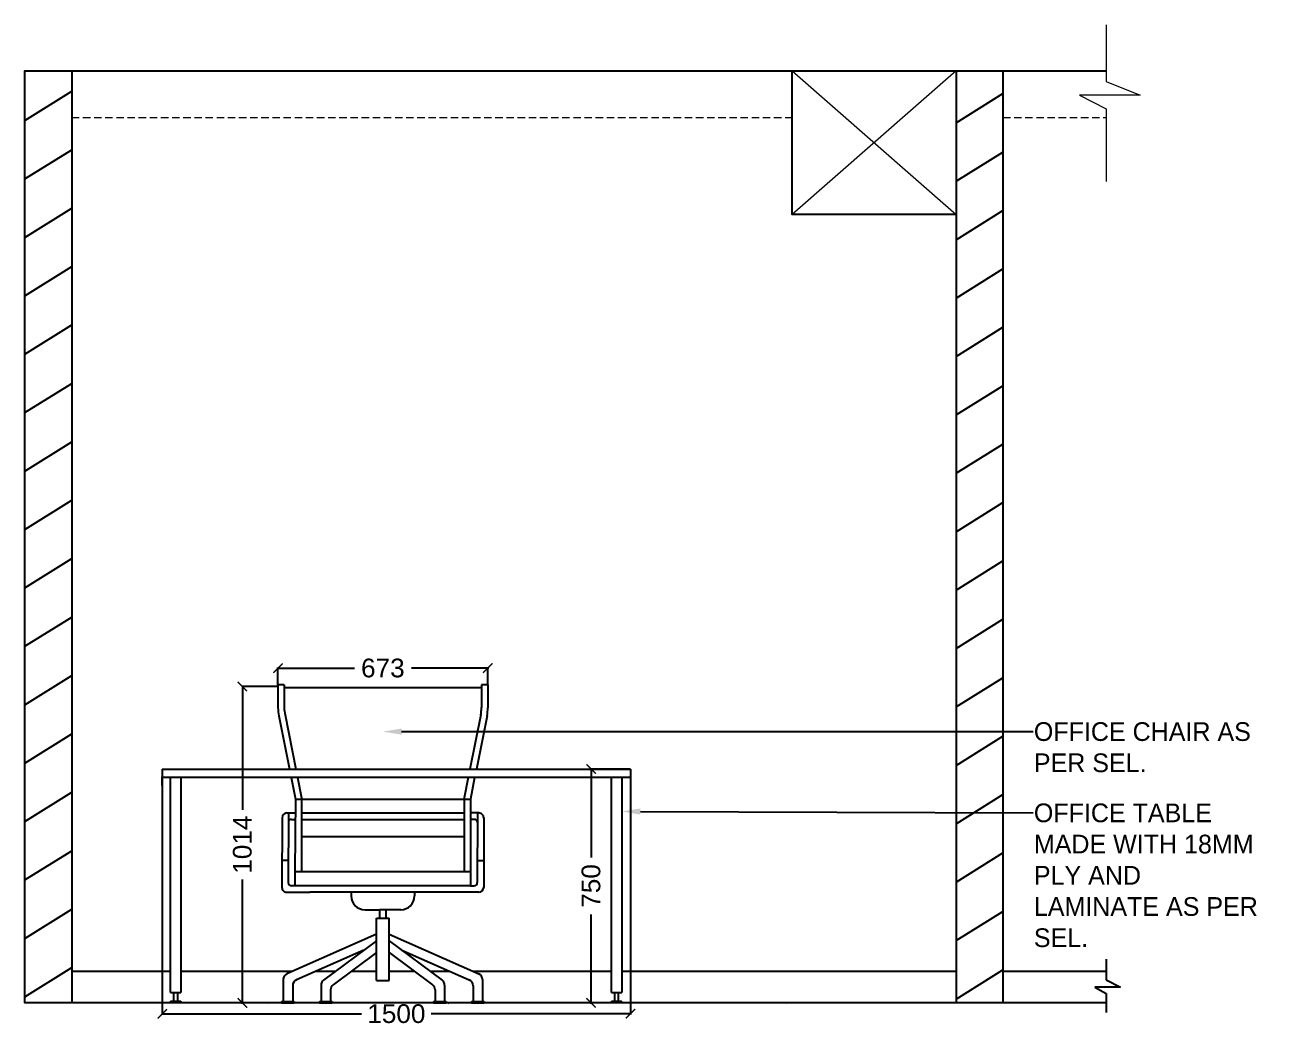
# Model space of a CAD drawing. Header units: millimetres. Extents: x 1464389 to 1998638, y -29162 to 256806.
# Drawn here: x 1541398 to 1545398, y 44108 to 47316 of the extents above; entities that cross this region are included whole.
import ezdxf
from ezdxf import colors
from ezdxf.entities.mleader import LeaderData, LeaderLine
from ezdxf.math import Vec2, Vec3

# ---------------------------------------------------------------- set-up
doc = ezdxf.new("R2010")
doc.units = ezdxf.units.MM
doc.header["$LTSCALE"] = 15
doc.header["$PDMODE"] = 35
doc.linetypes.add('HIDDEN', pattern=[9.525, 6.35, -3.175])
doc.layers.get('0').update_dxf_attribs({"lineweight": 5})
for name, color, linetype, lineweight in [('dimension', 1, 'Continuous', 25), ('false ceiling', 124, 'Continuous', 9), ('Hatch', 252, 'Continuous', 15), ('Layer1', 7, 'Continuous', 5)]:
    doc.layers.add(name, color=color, linetype=linetype, lineweight=lineweight)
doc.layers.add('Furnitures', color=7, linetype='Continuous', lineweight=25, true_color=0x753b00)
for name, color, linetype in [('Layer 1', 7, 'Continuous'), ('NEW WALL', 5, 'Continuous'), ('TB_198', 7, 'Continuous')]:
    doc.layers.add(name, color=color, linetype=linetype)
doc.layers.add('TEXTS', color=7, linetype='Continuous', true_color=0x636466)
doc.styles.add('ARIAL', font='arial.ttf')
doc.dimstyles.new('SC-25', dxfattribs={"dimtxt": 60, "dimasz": 30, "dimexe": 0, "dimexo": 0, "dimgap": 25, "dimtad": 0, "dimdec": 0, "dimzin": 0, "dimdsep": 46, "dimtxsty": 'ARIAL', "dimblk": 'ARCHTICK', "dimcen": 0.09, "dimdle": 3, "dimclrd": 251, "dimclre": 251, "dimclrt": 1, "dimadec": 0, "dimazin": 0, "dimtfac": 1, "dimtdec": 0, "dimtofl": 0, "dimtmove": 0, "dimatfit": 2, "dimfxl": 100, "dimtolj": 1, "dimtzin": 0, "dimarcsym": 0})

# ---------------------------------------------------------------- blocks, each defined once
blk = doc.blocks.new('_ArchTick')
at = {"color": 0, "linetype": 'ByBlock', "const_width": 0.15}
blk.add_lwpolyline([(-0.5, -0.5), (0.5, 0.5)], dxfattribs=at)
blk = doc.blocks.new('*D2368')
at = {"layer": 'Defpoints', "color": 0, "ltscale": 0.25, "transparency": 16777216}
for p in [(1542095, 45196.5), (1542206.1, 45196.5), (1542220.5, 44182.2)]:
    blk.add_point(p, dxfattribs=at)
at = {"layer": 'dimension', "color": 251, "lineweight": -2, "ltscale": 0.25, "transparency": 16777216}
for p, q in [((1542095, 45199.5), (1542095, 44801)), ((1542206.1, 45196.5), (1542095, 45196.5)), ((1542095, 44179.2), (1542095, 44577.7)), ((1542220.5, 44182.2), (1542095, 44182.2))]:
    blk.add_line(p, q, dxfattribs=at)
at = {"layer": 'dimension', "color": 251, "lineweight": -2, "ltscale": 0.25, "transparency": 16777216, "xscale": 30, "yscale": 30, "zscale": 30}
for p, rotation in [((1542095, 45196.5), 90), ((1542095, 44182.2), 270)]:
    blk.add_blockref('_ArchTick', p, dxfattribs=dict(at, rotation=rotation))
at = {"layer": 'dimension', "color": 1, "ltscale": 0.25, "transparency": 16777216, "insert": (1542095, 44689.4), "char_height": 60, "attachment_point": 5, "rotation": 90, "style": 'ARIAL'}
blk.add_mtext('\\A1;1014', dxfattribs=at)
blk = doc.blocks.new('*D2369')
at = {"layer": 'Defpoints', "color": 0, "ltscale": 0.25, "transparency": 16777216}
for p in [(1543338.7, 44931.8), (1543212.4, 44182.3), (1543310.6, 44182.3)]:
    blk.add_point(p, dxfattribs=at)
at = {"layer": 'dimension', "color": 251, "lineweight": -2, "ltscale": 0.25, "transparency": 16777216}
for p, q in [((1543212.4, 44934.8), (1543212.4, 44648)), ((1543338.7, 44931.8), (1543212.4, 44931.8)), ((1543212.4, 44179.3), (1543212.4, 44466.1)), ((1543310.6, 44182.3), (1543212.4, 44182.3))]:
    blk.add_line(p, q, dxfattribs=at)
at = {"layer": 'dimension', "color": 251, "lineweight": -2, "ltscale": 0.25, "transparency": 16777216, "xscale": 30, "yscale": 30, "zscale": 30}
for p, rotation in [((1543212.4, 44931.8), 90), ((1543212.4, 44182.3), 270)]:
    blk.add_blockref('_ArchTick', p, dxfattribs=dict(at, rotation=rotation))
at = {"layer": 'dimension', "color": 1, "ltscale": 0.25, "transparency": 16777216, "insert": (1543212.4, 44557.1), "char_height": 60, "attachment_point": 5, "rotation": 90, "style": 'ARIAL'}
blk.add_mtext('\\A1;750', dxfattribs=at)
blk = doc.blocks.new('*D1658')
at = {"layer": 'Defpoints', "color": 0, "ltscale": 0.25, "transparency": 16777216}
for p in [(1541838.3, 44931.8), (1543338.7, 44904.2), (1543338.7, 44147.5)]:
    blk.add_point(p, dxfattribs=at)
at = {"layer": 'dimension', "color": 251, "lineweight": -2, "ltscale": 0.25, "transparency": 16777216}
for p, q in [((1541838.3, 44931.8), (1541838.3, 44147.5)), ((1543338.7, 44904.2), (1543338.7, 44147.5)), ((1541835.3, 44147.5), (1542476.8, 44147.5)), ((1543341.7, 44147.5), (1542700.1, 44147.5))]:
    blk.add_line(p, q, dxfattribs=at)
at = {"layer": 'dimension', "color": 251, "lineweight": -2, "ltscale": 0.25, "transparency": 16777216, "xscale": 30, "yscale": 30, "zscale": 30, "rotation": 180}
blk.add_blockref('_ArchTick', (1541838.3, 44147.5), dxfattribs=at)
at = {"layer": 'dimension', "color": 251, "lineweight": -2, "ltscale": 0.25, "transparency": 16777216, "xscale": 30, "yscale": 30, "zscale": 30}
blk.add_blockref('_ArchTick', (1543338.7, 44147.5), dxfattribs=at)
at = {"layer": 'dimension', "color": 1, "ltscale": 0.25, "transparency": 16777216, "insert": (1542588.5, 44147.5), "char_height": 60, "attachment_point": 5, "style": 'ARIAL'}
blk.add_mtext('\\A1;1500', dxfattribs=at)
blk = doc.blocks.new('*D2378')
at = {"layer": 'Defpoints', "color": 0, "ltscale": 0.25, "transparency": 16777216}
for p in [(1542881.5, 45255.2), (1542208.9, 45201.8), (1542881.5, 45201.8)]:
    blk.add_point(p, dxfattribs=at)
at = {"layer": 'Layer 1', "color": 251, "lineweight": -2, "ltscale": 0.25, "transparency": 16777216}
for p, q in [((1542205.9, 45255.2), (1542453.8, 45255.2)), ((1542208.9, 45201.8), (1542208.9, 45255.2)), ((1542884.5, 45255.2), (1542636.7, 45255.2)), ((1542881.5, 45201.8), (1542881.5, 45255.2))]:
    blk.add_line(p, q, dxfattribs=at)
at = {"layer": 'Layer 1', "color": 251, "lineweight": -2, "ltscale": 0.25, "transparency": 16777216, "xscale": 30, "yscale": 30, "zscale": 30, "rotation": 180}
blk.add_blockref('_ArchTick', (1542208.9, 45255.2), dxfattribs=at)
at = {"layer": 'Layer 1', "color": 251, "lineweight": -2, "ltscale": 0.25, "transparency": 16777216, "xscale": 30, "yscale": 30, "zscale": 30}
blk.add_blockref('_ArchTick', (1542881.5, 45255.2), dxfattribs=at)
at = {"layer": 'Layer 1', "color": 1, "ltscale": 0.25, "transparency": 16777216, "insert": (1542545.2, 45255.2), "char_height": 60, "attachment_point": 5, "style": 'ARIAL'}
blk.add_mtext('\\A1;673', dxfattribs=at)

msp = doc.modelspace()

# ---------------------------------------------------------------- hatches: boundary and pattern name
at = {"layer": 'Layer 1', "ltscale": 0.25}
h = msp.add_hatch(dxfattribs=at)
h.set_pattern_fill('ANSI31', color=8, scale=50, angle=167)
h.set_pattern_definition([(212, (644377.77, 224597.42), (84.124683, -134.627635), [])])
h.paths.add_polyline_path([(1541548.3, 47169.3), (1541398.3, 47169.3), (1541398.3, 44182.3), (1541548.3, 44182.3)])
h.paths.add_polyline_path([(1544532.3, 47169.3), (1544382.3, 47169.3), (1544382.3, 46709.3), (1544382.3, 44182.3), (1544532.3, 44182.3)])
h.paths.add_polyline_path([(1545796, 44401.9), (1545646, 44401.9), (1545646, 44183.9), (1545796, 44183.9)])
h.paths.add_polyline_path([(1545696, 46509.3), (1545646, 46509.3), (1545646, 44401.9), (1545696, 44401.9)])
h.paths.add_polyline_path([(1545796, 46509.3), (1545746, 46509.3), (1545746, 44401.9), (1545796, 44401.9)])
h.paths.add_polyline_path([(1545696, 46709.3), (1545646, 46709.3), (1545646, 46509.3), (1545696, 46509.3)])
h.paths.add_polyline_path([(1545796, 46709.3), (1545746, 46709.3), (1545746, 46509.3), (1545796, 46509.3)])
h.paths.add_polyline_path([(1551077.4, 47169.3), (1550930.7, 47169.3), (1550930.7, 46709.3), (1551077.4, 46709.3)])
h.paths.add_polyline_path([(1551077.4, 44401.9), (1550930.7, 44401.9), (1550930.7, 44283.9), (1551077.4, 44283.9)])

# ---------------------------------------------------------------- linework, layer by layer
at = {"layer": 'false ceiling', "linetype": 'HIDDEN', "ltscale": 0.25}
for p, q in [((1541548.3, 47019.3), (1543857.3, 47019.3)), ((1544532.3, 47019.3), (1544863, 47019.3))]:
    msp.add_line(p, q, dxfattribs=at)
at = {"layer": 'Furnitures', "color": 7, "linetype": 'ByBlock'}
for p, q in [((1542251, 44904.2), (1542264.8, 44835.4)), ((1542271.8, 44904.2), (1542284.8, 44839.4)), ((1542818.6, 44904.2), (1542805.7, 44839.4)), ((1542839.4, 44904.2), (1542825.7, 44835.4)), ((1542839.4, 44904.2), (1542825.7, 44835.4))]:
    msp.add_line(p, q, dxfattribs=at)
at = {"layer": 'Furnitures'}
for points in [[(1541838.3, 44931.8), (1543338.7, 44931.8)], [(1543338.7, 44931.8), (1543338.7, 44904.2)], [(1541838.3, 44879.2), (1541838.3, 44906.8)], [(1543338.7, 44904.2), (1541838.3, 44904.2)], [(1541864.5, 44215.5), (1541864.5, 44904.2)], [(1541897.7, 44904.2), (1541897.7, 44215.5)], [(1543277.4, 44215.5), (1543277.4, 44904.2)], [(1543310.6, 44904.2), (1543310.6, 44215.5)], [(1541864.5, 44215.5), (1541897.7, 44215.5)], [(1541875.6, 44187.8), (1541875.6, 44215.5)], [(1541886.6, 44215.5), (1541886.6, 44187.8)], [(1543277.4, 44215.5), (1543310.6, 44215.5)], [(1543288.5, 44187.8), (1543288.5, 44215.5)], [(1543299.5, 44215.5), (1543299.5, 44187.8)], [(1541864.5, 44182.3), (1541864.5, 44185.4), (1541864.6, 44185.8), (1541864.7, 44186.2), (1541865, 44186.6), (1541865.2, 44186.9), (1541865.4, 44187.1), (1541865.6, 44187.3), (1541865.9, 44187.5), (1541866.1, 44187.6), (1541866.4, 44187.7), (1541866.7, 44187.8), (1541867, 44187.8), (1541867.3, 44187.8)], [(1541893.4, 44182.3), (1541864.5, 44182.3)], [(1541867.3, 44187.8), (1541884.6, 44187.8)], [(1541885.2, 44187.8), (1541884.6, 44187.8)], [(1541886.6, 44187.8), (1541885.2, 44187.8)], [(1541886.6, 44187.8), (1541891.4, 44187.8)], [(1541891.4, 44187.8), (1541894.9, 44187.8)], [(1541897.7, 44182.3), (1541893.4, 44182.3)], [(1541895, 44187.8), (1541895.3, 44187.8), (1541895.5, 44187.7), (1541895.8, 44187.7), (1541896, 44187.6), (1541896.2, 44187.5), (1541896.5, 44187.3), (1541896.7, 44187.2), (1541896.9, 44187), (1541897, 44186.8), (1541897.2, 44186.6), (1541897.3, 44186.4), (1541897.5, 44186.1), (1541897.6, 44185.9), (1541897.6, 44185.6), (1541897.7, 44185.4), (1541897.7, 44185.2), (1541897.7, 44182.3)], [(1543277.4, 44182.3), (1543277.4, 44185.4), (1543277.5, 44185.8), (1543277.7, 44186.2), (1543277.9, 44186.6), (1543278.1, 44186.9), (1543278.3, 44187.1), (1543278.6, 44187.3), (1543278.8, 44187.5), (1543279.1, 44187.6), (1543279.3, 44187.7), (1543279.6, 44187.8), (1543279.9, 44187.8), (1543280.2, 44187.8)], [(1543306.3, 44182.3), (1543277.4, 44182.3)], [(1543280.2, 44187.8), (1543297.5, 44187.8)], [(1543298.1, 44187.8), (1543297.5, 44187.8)], [(1543299.5, 44187.8), (1543298.1, 44187.8)], [(1543299.5, 44187.8), (1543304.3, 44187.8)], [(1543304.3, 44187.8), (1543307.8, 44187.8)], [(1543310.6, 44182.3), (1543306.3, 44182.3)], [(1543307.9, 44187.8), (1543308.2, 44187.8), (1543308.4, 44187.7), (1543308.7, 44187.7), (1543308.9, 44187.6), (1543309.2, 44187.5), (1543309.4, 44187.3), (1543309.6, 44187.2), (1543309.8, 44187), (1543309.9, 44186.8), (1543310.1, 44186.6), (1543310.3, 44186.4), (1543310.4, 44186.1), (1543310.5, 44185.9), (1543310.5, 44185.6), (1543310.6, 44185.4), (1543310.6, 44185.2), (1543310.6, 44182.3)]]:
    msp.add_lwpolyline(points, dxfattribs=at)
at = {"layer": 'Hatch', "ltscale": 0.25}
for p, q in [((1543857.3, 47169.3), (1544382.3, 46709.3)), ((1544382.3, 47169.3), (1543857.3, 46709.3))]:
    msp.add_line(p, q, dxfattribs=at)
at = {"layer": 'Layer 1', "ltscale": 0.25}
for p, q in [((1544863, 44322.2), (1544863, 44256.2)), ((1544863, 44256.2), (1544908.7, 44233)), ((1544908.7, 44233), (1544826.6, 44233)), ((1544826.6, 44233), (1544863, 44212.2)), ((1544863, 44212.2), (1544863, 44151.2))]:
    msp.add_line(p, q, dxfattribs=at)
at = {"layer": 'Layer 1', "color": 8, "linetype": 'Continuous', "ltscale": 0.25}
for p, q in [((1544864.4, 44249.3), (1544864.4, 44249.3)), ((1542179.2, 44179.4), (1542179.2, 44179.4)), ((1542753.7, 44182.2), (1542756.3, 44180.4)), ((1543838, 44179.6), (1543838, 44179.6))]:
    msp.add_line(p, q, dxfattribs=at)
at = {"layer": 'Layer 1', "ltscale": 0.25}
for points in [[(1541398.3, 47169.3), (1541398.3, 47169.3), (1541398.3, 47169.3), (1544863, 47169.3)], [(1541548.3, 44283.9), (1541864.5, 44283.9)], [(1541897.7, 44283.9), (1542256.1, 44283.9)], [(1542331.8, 44283.9), (1542393.7, 44283.9)], [(1542444.9, 44283.9), (1542524.8, 44283.9)], [(1542565.6, 44283.9), (1542645.5, 44283.9)], [(1542696.8, 44283.9), (1542758.6, 44283.9)], [(1542834.3, 44283.9), (1543277.4, 44283.9)], [(1543310.6, 44283.9), (1544382.3, 44283.9)], [(1544532.3, 44283.9), (1544863, 44283.9)], [(1544863.8, 44182.3), (1541398.3, 44182.3), (1541398.3, 44182.3)]]:
    msp.add_lwpolyline(points, dxfattribs=at)
msp.add_lwpolyline([(1543857.3, 47169.3), (1544382.3, 47169.3), (1544382.3, 46709.3), (1543857.3, 46709.3)], close=True, dxfattribs=at)
at = {"layer": 'Layer1', "ltscale": 0.25}
for p, q in [((1544863, 47316.3), (1544863, 47135.5)), ((1544863, 47135.5), (1544971.6, 47091.6)), ((1544971.6, 47091.6), (1544778.1, 47091.6)), ((1544778.1, 47091.6), (1544863, 47047.6)), ((1544863, 47047.6), (1544863, 46814.6))]:
    msp.add_line(p, q, dxfattribs=at)
at = {"layer": 'NEW WALL', "ltscale": 0.25}
msp.add_lwpolyline([(1541398.3, 47169.3), (1541548.3, 47169.3), (1541548.3, 44182.3), (1541398.3, 44182.3)], close=True, dxfattribs=at)
for points in [[(1544532.3, 47169.3), (1544532.3, 44182.3), (1544532.3, 44182.3)], [(1544382.3, 47002.5), (1544382.3, 44182.3), (1544382.3, 44182.3)]]:
    msp.add_lwpolyline(points, dxfattribs=at)
at = {"layer": 'TB_198', "color": 7, "linetype": 'ByBlock'}
for p, q in [((1542208.9, 45201.8), (1542208.9, 45127.7)), ((1542229.3, 45201.8), (1542208.9, 45201.8)), ((1542229.3, 45201.8), (1542229.3, 45128.5)), ((1542861.1, 45201.8), (1542861.1, 45128.5)), ((1542881.5, 45201.8), (1542861.1, 45201.8)), ((1542881.5, 45201.8), (1542881.5, 45127.7)), ((1542881.5, 45201.8), (1542881.5, 45127.7)), ((1542861.1, 45191.6), (1542229.3, 45191.6)), ((1542211.5, 45101.9), (1542245.5, 44931.8)), ((1542231.6, 45105), (1542266.3, 44931.8)), ((1542858.8, 45105), (1542824.1, 44931.8)), ((1542879, 45101.9), (1542844.9, 44931.8)), ((1542879, 45101.9), (1542844.9, 44931.8)), ((1542284.8, 44839.4), (1542284.8, 44603.3)), ((1542805.7, 44839.4), (1542805.7, 44603.3)), ((1542264.8, 44835.4), (1542263.5, 44603.3)), ((1542264.8, 44835.4), (1542825.7, 44835.4)), ((1542825.7, 44835.4), (1542825.7, 44557.5)), ((1542222, 44775.6), (1542221.9, 44552.5)), ((1542237.3, 44790.9), (1542264.5, 44790.9)), ((1542242.4, 44790.9), (1542242.2, 44567.7)), ((1542252.5, 44770.5), (1542264.4, 44770.5)), ((1542284.8, 44790.9), (1542805.7, 44790.9)), ((1542284.8, 44770.5), (1542805.7, 44770.5)), ((1542853.1, 44790.9), (1542825.7, 44790.9)), ((1542837.8, 44770.5), (1542825.7, 44770.5)), ((1542848.1, 44790.9), (1542847.9, 44567.7)), ((1542868.4, 44775.6), (1542868.3, 44552.4)), ((1542284.8, 44715.8), (1542805.7, 44715.8)), ((1542242.3, 44639.1), (1542221.9, 44639.1)), ((1542848.1, 44639.1), (1542868.4, 44639.1)), ((1542263.5, 44603.3), (1542825.4, 44603.3)), ((1542263.5, 44603.3), (1542263.5, 44557.5)), ((1542263.4, 44557.5), (1542252.4, 44557.5)), ((1542825.7, 44557.5), (1542262, 44557.5)), ((1542825.7, 44557.5), (1542825.4, 44557.5)), ((1542825.4, 44557.5), (1542837.7, 44557.5)), ((1542237.1, 44537.2), (1542310.8, 44537.2)), ((1542853, 44537.2), (1542310.8, 44537.2)), ((1542443.4, 44537.2), (1542443.4, 44525.3)), ((1542647, 44537.2), (1542647, 44525.3)), ((1542647, 44537.2), (1542647, 44525.3)), ((1542488, 44480.8), (1542535, 44480.8)), ((1542535, 44453.6), (1542535, 44480.8)), ((1542602.4, 44480.8), (1542535, 44480.8)), ((1542555.4, 44453.6), (1542555.4, 44480.8)), ((1542524.8, 44453.6), (1542565.6, 44453.6)), ((1542524.8, 44253.6), (1542524.8, 44453.6)), ((1542565.6, 44253.6), (1542565.6, 44453.6)), ((1542524.8, 44402.6), (1542237.8, 44275.8)), ((1542565.6, 44402.6), (1542852.6, 44275.8)), ((1542524.8, 44381.5), (1542355.5, 44255.5)), ((1542565.6, 44381.5), (1542735, 44255.5)), ((1542483.9, 44351.1), (1542268.4, 44255.9)), ((1542524.8, 44343.4), (1542386.1, 44240.1)), ((1542565.6, 44343.4), (1542704.4, 44240.1)), ((1542606.5, 44351.1), (1542822.1, 44255.9)), ((1542225.6, 44257.1), (1542225.6, 44187.3)), ((1542256.2, 44237.2), (1542256.2, 44187.3)), ((1542347.2, 44239.1), (1542347.2, 44187.3)), ((1542524.8, 44253.6), (1542565.6, 44253.6)), ((1542743.2, 44239.1), (1542743.2, 44187.3)), ((1542834.2, 44237.2), (1542834.2, 44187.3)), ((1542864.8, 44257.1), (1542864.8, 44187.3)), ((1542377.8, 44223.7), (1542377.8, 44187.3)), ((1542712.6, 44223.7), (1542712.6, 44187.3)), ((1542220.5, 44187.3), (1542220.5, 44182.2)), ((1542220.5, 44187.3), (1542261.3, 44187.3)), ((1542220.5, 44182.2), (1542261.3, 44182.2)), ((1542261.3, 44187.3), (1542261.3, 44182.2)), ((1542342.2, 44187.3), (1542342.2, 44182.2)), ((1542342.2, 44187.3), (1542382.9, 44187.3)), ((1542342.2, 44182.2), (1542382.9, 44182.2)), ((1542347.2, 44187.3), (1542382.9, 44187.3)), ((1542347.2, 44182.2), (1542377.8, 44182.2)), ((1542382.9, 44187.3), (1542382.9, 44182.2)), ((1542707.5, 44187.3), (1542707.5, 44182.2)), ((1542707.5, 44187.3), (1542748.3, 44187.3)), ((1542707.5, 44187.3), (1542748.3, 44187.3)), ((1542707.5, 44182.2), (1542748.3, 44182.2)), ((1542712.6, 44182.2), (1542743.2, 44182.2)), ((1542748.3, 44187.3), (1542748.3, 44182.2)), ((1542829.1, 44187.3), (1542829.1, 44182.2)), ((1542829.1, 44187.3), (1542869.9, 44187.3)), ((1542829.1, 44187.3), (1542864.8, 44187.3)), ((1542829.1, 44182.2), (1542869.9, 44182.2)), ((1542834.2, 44182.2), (1542864.8, 44182.2)), ((1542869.9, 44187.3), (1542869.9, 44182.2))]:
    msp.add_line(p, q, dxfattribs=at)
for centre, radius, start, end in [((1542340.3, 45127.7), 131.3, 180, 191.3099), ((1542349.2, 45128.5), 119.9, 180, 191.3099), ((1542741.2, 45128.5), 119.9, 348.6901, 0), ((1542750.2, 45127.7), 131.3, 348.6901, 0), ((1542237.3, 44775.6), 15.3, 90, 179.9692), ((1542252.5, 44760.3), 10.2, 90, 179.9665), ((1542837.8, 44760.3), 10.2, 359.9665, 90), ((1542853.1, 44775.6), 15.3, 359.9692, 90), ((1542252.4, 44567.7), 10.2, 179.9665, 270), ((1542837.7, 44567.7), 10.2, 270, 359.9665), ((1542237.1, 44552.4), 15.3, 179.9692, 270), ((1542488, 44525.3), 44.5, 180, 270), ((1542602.4, 44525.3), 44.5, 270, 0), ((1542853, 44552.4), 15.3, 270, 359.9692), ((1542246, 44257.1), 20.4, 113.8312, 180), ((1542276.6, 44237.2), 20.4, 113.8312, 180), ((1542367.6, 44239.1), 20.4, 126.6576, 180), ((1542398.2, 44223.7), 20.4, 126.6576, 180), ((1542692.2, 44223.7), 20.4, 0, 53.3424), ((1542722.8, 44239.1), 20.4, 0, 53.3424), ((1542813.8, 44237.2), 20.4, 0, 66.1688), ((1542844.4, 44257.1), 20.4, 0, 66.1688)]:
    msp.add_arc(centre, radius, start, end, dxfattribs=at)

# ---------------------------------------------------------------- dimensions: what is measured, and where the dimension line sits
at = {"layer": 'dimension', "ltscale": 0.25}
for base, p1, p2, picture, middle in [((1542095, 45196.5), (1542220.5, 44182.2), (1542206.1, 45196.5), '*D2368', (1542095, 44689.4)), ((1543212.3891, 44182.2898), (1543338.6989, 44931.8221), (1543310.5873, 44182.2898), '*D2369', (1543212.3891, 44557.056))]:
    dim = msp.add_linear_dim(base=base, p1=p1, p2=p2, angle=90, dimstyle='SC-25', dxfattribs=at)
    dim.commit()
    dim.dimension.update_dxf_attribs({"geometry": picture, "text_midpoint": middle})
dim = msp.add_linear_dim(base=(1543338.7, 44147.5), p1=(1541838.3, 44931.8), p2=(1543338.7, 44904.2), dimstyle='SC-25', dxfattribs=at)
dim.commit()
dim.dimension.update_dxf_attribs({"geometry": '*D1658', "text_midpoint": (1542588.5, 44147.5)})
at = {"layer": 'Layer 1', "ltscale": 0.25}
dim = msp.add_linear_dim(base=(1542881.5, 45255.2), p1=(1542208.9, 45201.8), p2=(1542881.5, 45201.8), dimstyle='SC-25', dxfattribs=at)
dim.commit()
dim.dimension.update_dxf_attribs({"geometry": '*D2378', "text_midpoint": (1542545.2, 45255.2)})

# ---------------------------------------------------------------- leaders
at = {"layer": 'TEXTS', "color": 251, "true_color": 0x636466}
ml = msp.add_multileader_mtext('Standard', dxfattribs=at)
ml.set_content('OFFICE CHAIR AS PER SEL.', color=(99, 100, 102))
ml.set_leader_properties()
ml.build(insert=Vec2(0, 0))
ml.multileader.update_dxf_attribs({"has_dogleg": 0, "text_right_attachment_type": 6, "dogleg_length": 0.36, "arrow_head_size": 60})
ctx = ml.context
ctx.base_point, ctx.char_height, ctx.arrow_head_size, ctx.plane_origin = Vec3(1544629.4, 45051.8), 60, 60, Vec3(1542940.2, 45046.4)
ctx.right_attachment = 6
notes = []
notes.append((ctx, [(0, (1, 1, 0), (1544629, 45051.8), (1, 0), 0.36, [(0, [(1542545.2, 45051.7)], 0, [])])]))
ctx.mtext.insert, ctx.mtext.width, ctx.mtext.flow_direction = Vec3(1544631.4, 45081.8), 744.188, 5
ml = msp.add_multileader_mtext('Standard', dxfattribs=at)
ml.set_content('OFFICE TABLE\\PMADE WITH 18MM PLY AND LAMINATE AS PER SEL.', color=(99, 100, 102))
ml.set_leader_properties()
ml.build(insert=Vec2(0, 0))
ml.multileader.update_dxf_attribs({"has_dogleg": 0, "text_right_attachment_type": 6, "dogleg_length": 0.36, "arrow_head_size": 60})
ctx = ml.context
ctx.base_point, ctx.char_height, ctx.arrow_head_size, ctx.plane_origin = Vec3(1544629.4, 44791.3), 60, 60, Vec3(1542822.3, 44785.8)
ctx.right_attachment = 6
notes.append((ctx, [(0, (1, 1, 0), (1544629, 44791.3), (1, 0), 0.36, [(0, [(1543310.6, 44795.8)], 0, [])])]))
ctx.mtext.insert, ctx.mtext.width, ctx.mtext.flow_direction = Vec3(1544631.4, 44821.3), 761.424, 5
for ctx, leaders in notes:
    for number, flags, end, landing, length, lines in leaders:
        leader = LeaderData()
        leader.index, (leader.has_last_leader_line, leader.has_dogleg_vector, leader.attachment_direction) = number, flags
        leader.last_leader_point, leader.dogleg_vector, leader.dogleg_length = Vec3(end), Vec3(landing), length
        for number, points, colour, breaks in lines:
            line = LeaderLine()
            line.index, line.vertices, line.color, line.breaks = number, Vec3.list(points), colors.encode_raw_color(colour), breaks
            leader.lines.append(line)
        ctx.leaders.append(leader)

doc.saveas('drawing.dxf')
